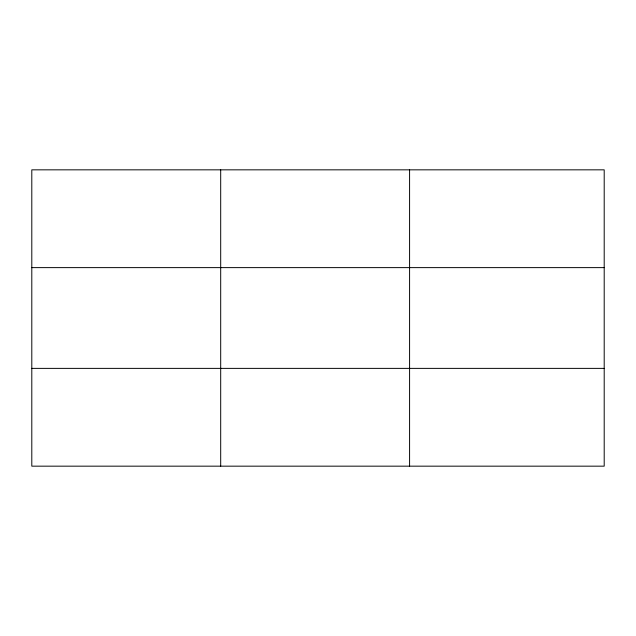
<?xml version="1.0" encoding="UTF-8"?>
<svg xmlns="http://www.w3.org/2000/svg" width="636" height="636" viewBox="0 0 636 636"><rect width="100%" height="100%" fill="white"/><g stroke="black" fill="none" stroke-linecap="round" stroke-linejoin="round"><path stroke-width="0.95" d="M220.692 169.836L220.692 466.164M409.584 169.836L409.584 466.164M604.2 368.379L604.2 466.164L31.8 466.164L31.8 169.836L604.2 169.836L604.2 368.379L31.8 368.379M31.8 267.621L604.2 267.621"/></g></svg>
